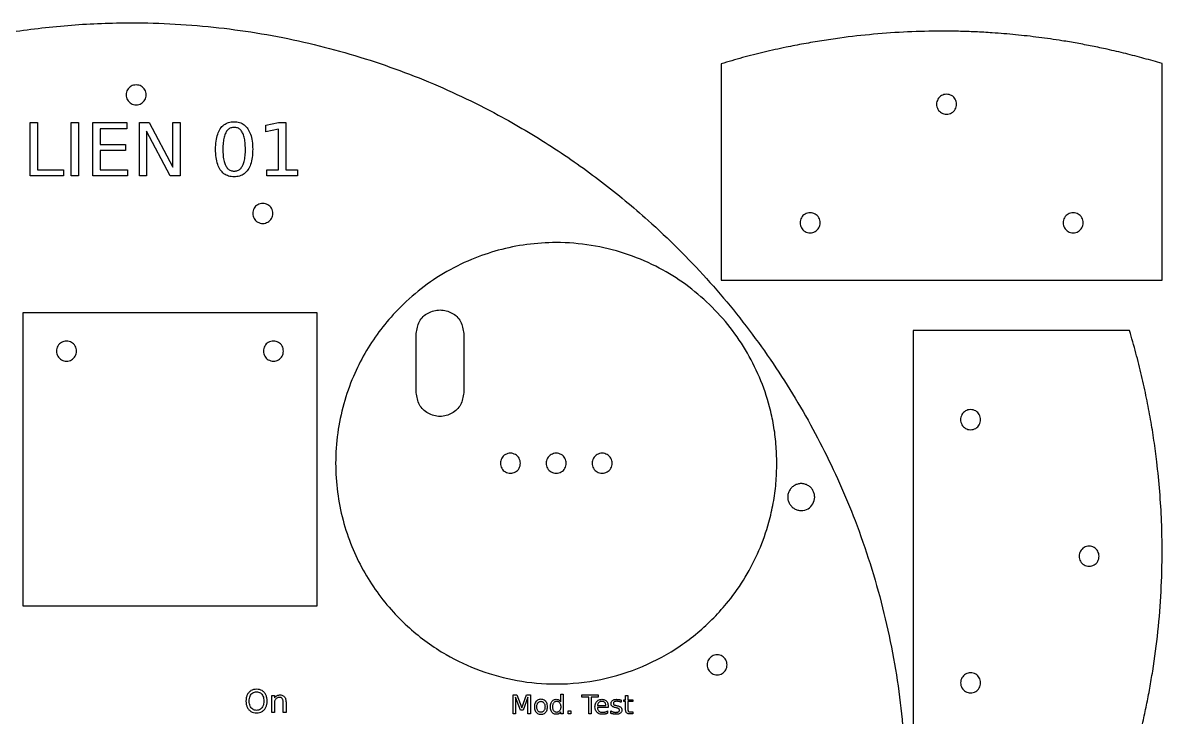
# Model space of a CAD drawing. Extents: x 0 to 245, y 0 to 210.
# Drawn here: x 90.3 to 244.5, y 115.9 to 209.9 of the extents above; entities that cross this region are included whole.
import ezdxf

# ---------------------------------------------------------------- set-up
doc = ezdxf.new("R2010")
doc.units = 0
doc.layers.add('Capa_1', color=7, linetype='CONTINUOUS')

msp = doc.modelspace()

# ---------------------------------------------------------------- linework, layer by layer
at = {"layer": 'Capa_1', "color": 7}
for p, q in [((184.820963, 204.313135), (184.820963, 189.708699)), ((244.539075, 191.599955), (244.539075, 204.340708)), ((105.647532, 201.469884), (105.647532, 201.469884)), ((215.351976, 200.201264), (215.351976, 200.201264)), ((244.539075, 175.017706), (244.539075, 191.599955)), ((184.820963, 189.708699), (184.820963, 175.017706)), ((122.782451, 185.429019), (122.782451, 185.429019)), ((196.873141, 184.15826), (196.873141, 184.15826)), ((232.486897, 184.160397), (232.486897, 184.160397)), ((184.820963, 175.017706), (244.539075, 175.017706)), ((146.77872, 171.025046), (146.77872, 171.025046)), ((210.821227, 168.211008), (210.821227, 108.492896)), ((227.679517, 168.211008), (210.821227, 168.211008)), ((240.116656, 168.211008), (227.679517, 168.211008)), ((143.571648, 159.800298), (143.571648, 167.817974)), ((149.985791, 167.817974), (149.985791, 159.800298)), ((97.58306, 165.440608), (97.58306, 165.440608)), ((125.583057, 165.440608), (125.583057, 165.440608)), ((219.961781, 156.158831), (219.961781, 156.158831)), ((157.661838, 150.257408), (157.661838, 150.257408)), ((163.870727, 150.257408), (163.870727, 150.257408)), ((170.079616, 150.257408), (170.079616, 150.257408)), ((197.495005, 145.68203), (197.495005, 145.68203)), ((236.004785, 137.679995), (236.004785, 137.679995)), ((185.65067, 122.986687), (185.65067, 122.986687)), ((219.963917, 120.545074), (219.963917, 120.545074))]:
    msp.add_line(p, q, dxfattribs=at)
at = {"layer": 'Capa_1', "color": 5}
for p, q in [((91.291667, 196.350645), (92.274815, 196.350645)), ((91.291667, 189.157263), (91.291667, 196.350645)), ((91.291667, 196.350645), (91.291667, 196.350645)), ((92.274815, 196.350645), (92.274815, 189.976335)), ((96.840127, 196.350645), (97.823276, 196.350645)), ((96.840127, 189.157263), (96.840127, 196.350645)), ((96.840127, 196.350645), (96.840127, 196.350645)), ((97.823276, 196.350645), (97.823276, 189.157263)), ((99.779837, 196.350645), (104.374353, 196.350645)), ((99.779837, 189.157263), (99.779837, 196.350645)), ((99.779837, 196.350645), (99.779837, 196.350645)), ((104.374353, 196.350645), (104.374353, 195.531573)), ((106.087562, 196.350645), (107.411404, 196.350645)), ((106.087562, 189.157263), (106.087562, 196.350645)), ((106.087562, 196.350645), (106.087562, 196.350645)), ((107.411404, 196.350645), (110.633405, 190.332872)), ((110.633405, 190.332872), (110.633405, 196.350645)), ((110.633405, 196.350645), (111.587352, 196.350645)), ((111.587352, 196.350645), (111.587352, 189.157263)), ((118.907426, 196.480733), (118.907426, 196.480733)), ((123.180715, 196.003745), (124.918259, 196.350645)), ((123.180715, 195.117219), (123.180715, 196.003745)), ((124.918259, 196.350645), (125.901408, 196.350645)), ((125.901408, 196.350645), (125.901408, 189.976335)), ((104.374353, 195.531573), (100.762986, 195.531573)), ((100.762986, 195.531573), (100.762986, 193.401985)), ((110.263508, 189.157263), (107.041509, 195.175036)), ((107.041509, 195.175036), (107.041509, 189.157263)), ((118.907426, 195.709842), (118.907426, 195.709842)), ((124.927992, 195.46412), (123.180715, 195.117219)), ((124.927992, 189.976335), (124.927992, 195.46412)), ((100.762986, 193.401985), (104.223473, 193.401985)), ((104.223473, 193.401985), (104.223473, 192.582913)), ((104.223473, 192.582913), (100.762986, 192.582913)), ((100.762986, 192.582913), (100.762986, 189.976335)), ((92.274815, 189.976335), (95.813175, 189.976335)), ((95.813175, 189.976335), (95.813175, 189.157263)), ((100.762986, 189.976335), (104.46196, 189.976335)), ((104.46196, 189.976335), (104.46196, 189.157263)), ((123.321859, 189.976335), (124.927992, 189.976335)), ((123.321859, 189.157263), (123.321859, 189.976335)), ((123.321859, 189.976335), (123.321859, 189.976335)), ((125.901408, 189.976335), (127.507541, 189.976335)), ((127.507541, 189.976335), (127.507541, 189.157263)), ((95.813175, 189.157263), (91.291667, 189.157263)), ((97.823276, 189.157263), (96.840127, 189.157263)), ((104.46196, 189.157263), (99.779837, 189.157263)), ((107.041509, 189.157263), (106.087562, 189.157263)), ((111.587352, 189.157263), (110.263508, 189.157263)), ((127.507541, 189.157263), (123.321859, 189.157263)), ((121.943867, 119.684754), (121.943867, 119.684754)), ((121.943867, 119.345757), (121.943867, 119.345757)), ((123.99232, 116.542828), (123.99232, 118.857934)), ((123.99232, 118.857934), (124.374726, 118.857934)), ((124.374726, 118.857934), (124.374726, 118.498264)), ((156.661764, 118.913173), (157.180251, 118.913173)), ((156.661764, 116.341412), (156.661764, 118.913173)), ((156.661764, 118.913173), (156.661764, 118.913173)), ((157.180251, 118.913173), (157.836542, 117.163065)), ((157.836542, 117.163065), (158.496279, 118.913173)), ((158.496279, 118.913173), (159.014763, 118.913173)), ((159.014763, 118.913173), (159.014763, 116.341412)), ((163.119595, 117.977832), (163.119595, 119.021696)), ((163.119595, 119.021696), (163.436545, 119.021696)), ((163.436545, 119.021696), (163.436545, 116.341412)), ((165.992806, 118.913173), (168.168384, 118.913173)), ((165.992806, 118.620342), (165.992806, 118.913173)), ((165.992806, 118.913173), (165.992806, 118.913173)), ((168.168384, 118.913173), (168.168384, 118.620342)), ((171.8977, 118.270663), (171.8977, 118.818434)), ((171.8977, 118.818434), (172.216371, 118.818434)), ((172.216371, 118.818434), (172.216371, 118.270663)), ((172.216371, 118.818434), (172.216371, 118.818434)), ((124.374726, 117.851275), (124.374726, 116.542828)), ((125.550881, 116.542828), (125.550881, 117.927757)), ((125.931218, 117.940158), (125.931218, 116.542828)), ((125.931218, 117.940158), (125.931218, 117.940158)), ((157.662563, 116.83578), (156.999383, 118.599669)), ((156.999383, 118.599669), (156.999383, 116.341412)), ((158.675422, 118.599669), (158.012242, 116.83578)), ((158.675422, 116.341412), (158.675422, 118.599669)), ((160.441032, 118.317173), (160.441032, 118.317173)), ((160.441032, 118.048455), (160.441032, 118.048455)), ((162.039559, 117.304314), (162.039559, 117.304314)), ((163.119595, 117.977832), (163.119595, 117.977832)), ((166.905756, 118.620342), (165.992806, 118.620342)), ((166.905756, 116.341412), (166.905756, 118.620342)), ((168.168384, 118.620342), (167.255432, 118.620342)), ((167.255432, 118.620342), (167.255432, 116.341412)), ((169.542976, 117.230245), (168.085701, 117.230245)), ((168.096036, 117.476569), (169.226026, 117.478262)), ((169.226026, 117.478262), (169.226026, 117.478293)), ((169.542976, 117.385275), (169.542976, 117.230245)), ((169.542976, 117.385275), (169.542976, 117.385275)), ((170.666076, 117.46968), (170.774596, 117.445578)), ((171.293084, 118.213821), (171.293084, 117.914098)), ((171.293084, 118.213806), (171.293084, 118.213821)), ((171.665154, 118.024339), (171.665154, 118.270663)), ((171.665154, 118.270663), (171.8977, 118.270663)), ((171.8977, 118.024339), (171.665154, 118.024339)), ((171.8977, 116.97703), (171.8977, 118.024339)), ((172.216371, 118.270663), (172.869216, 118.270663)), ((172.869216, 118.024339), (172.216371, 118.024339)), ((172.216371, 118.024339), (172.216371, 116.97703)), ((172.869216, 118.270663), (172.869216, 118.024339)), ((124.374726, 116.542828), (123.99232, 116.542828)), ((125.931218, 116.542828), (125.550881, 116.542828)), ((156.999383, 116.341412), (156.661764, 116.341412)), ((158.012242, 116.83578), (157.662563, 116.83578)), ((159.014763, 116.341412), (158.675422, 116.341412)), ((163.119595, 116.341412), (163.119595, 116.630799)), ((163.436545, 116.341412), (163.119595, 116.341412)), ((164.134175, 116.778938), (164.497633, 116.778938)), ((164.134175, 116.341412), (164.134175, 116.778938)), ((164.134175, 116.778938), (164.134175, 116.778938)), ((164.497633, 116.341412), (164.134175, 116.341412)), ((164.497633, 116.778938), (164.497633, 116.341412)), ((167.255432, 116.341412), (166.905756, 116.341412)), ((169.468906, 116.73932), (169.468906, 116.439597)), ((169.921935, 116.412049), (169.921935, 116.739334)), ((170.602342, 117.180306), (170.4921, 117.206129)), ((172.543655, 116.606684), (172.869216, 116.606684)), ((172.869216, 116.341412), (172.543655, 116.341412)), ((172.869216, 116.606684), (172.869216, 116.341412))]:
    msp.add_line(p, q, dxfattribs=at)
at = {"layer": 'Capa_1', "color": 1}
for p, q in [((90.365286, 170.651505), (130.083062, 170.651505)), ((90.365286, 130.933729), (90.365286, 170.651505)), ((130.083062, 170.651505), (130.083062, 130.933729)), ((192.370726, 150.257408), (192.370726, 150.257408)), ((130.083062, 130.933729), (90.365286, 130.933729))]:
    msp.add_line(p, q, dxfattribs=at)
at = {"layer": 'Capa_1', "color": 7}
for points, knots in [([(209.858889, 105.000001), (209.857056, 104.523877), (209.853396, 103.573072), (209.823835, 102.149227), (209.70861, 98.67894), (209.292678, 93.200525), (208.194224, 85.796475), (206.809974, 79.563519), (205.371168, 74.45587), (204.050965, 70.411872), (202.711979, 66.814652), (201.405489, 63.647062), (200.173956, 60.890722), (198.901469, 58.250326), (197.596463, 55.723458), (196.26675, 53.307324), (194.118308, 49.635647), (190.980446, 44.816215), (186.621003, 39.034183), (182.599843, 34.399575), (179.105828, 30.778429), (176.269183, 28.04987), (173.010471, 25.141351), (169.291488, 22.101781), (165.074672, 18.991518), (161.21396, 16.430804), (157.771507, 14.34665), (154.792973, 12.673425), (151.565854, 10.99685), (148.079322, 9.341462), (144.323799, 7.735076), (140.439653, 6.25122), (136.426892, 4.90085), (132.28613, 3.695494), (127.011142, 2.394897), (120.538985, 1.189017), (112.826038, 0.332264), (105.819872, 0.074978), (99.615911, 0.231491), (94.281417, 0.63714), (89.012833, 1.306993), (83.817155, 2.236468), (78.701773, 3.420901), (73.898962, 4.790486), (69.402776, 6.303281), (65.203966, 7.92161), (61.145821, 9.690125), (57.229091, 11.596879), (53.453786, 13.630627), (49.091451, 16.216076), (44.216128, 19.45984), (38.932255, 23.478564), (33.782707, 27.932864), (28.809249, 32.837717), (24.059792, 38.203957), (20.331976, 43.041812), (17.468036, 47.196522), (15.330589, 50.5638), (13.291341, 54.064015), (11.359869, 57.697941), (9.546387, 61.465749), (7.773025, 65.563242), (6.079723, 70.004734), (4.512006, 74.801564), (3.234225, 79.468364), (2.215565, 83.985904), (1.425552, 88.339553), (0.83612, 92.612757), (0.430943, 96.796598), (0.193904, 100.884418), (0.062251, 107.712129), (0.605651, 117.186867), (2.68117, 129.062894), (5.710563, 139.306375), (9.214048, 147.988501), (12.823969, 155.248994), (16.36696, 161.177809), (19.587374, 165.898596), (22.304643, 169.534267), (25.983845, 174.038872), (30.804656, 179.254345), (36.967869, 184.942265), (42.779532, 189.507136), (48.053309, 193.117891), (52.659958, 195.935961), (58.281973, 198.988429), (65.018402, 202.089573), (72.954093, 204.992707), (80.947798, 207.198264), (88.947216, 208.739877), (96.913165, 209.654721), (106.250246, 210.009352), (116.80379, 209.423144), (128.319539, 207.475831), (137.536595, 204.84061), (144.600625, 202.177558), (149.711808, 199.930628), (154.277727, 197.625352), (158.327686, 195.337616), (161.894017, 193.130203), (165.340033, 190.802133), (168.664298, 188.360366), (171.865671, 185.811544), (175.34156, 182.81669), (179.039059, 179.323181), (182.890873, 175.277423), (186.517568, 171.04011), (189.91174, 166.621644), (193.066234, 162.032162), (195.951114, 157.317277), (198.565956, 152.491217), (200.911084, 147.567013), (203.088278, 142.301597), (205.051117, 136.684732), (206.747816, 130.710878), (208.076784, 124.679671), (209.043494, 118.607742), (209.654085, 112.509553), (209.830914, 108.256101), (209.855449, 105.893744), (209.858346, 105.447019), (209.858704, 105.149055), (209.858883, 105.000001)], [0, 0, 0, 0, 1.428363, 2.852398, 4.272236, 11.844968, 19.318517, 26.70964, 30.981931, 35.233948, 39.468122, 42.493655, 45.511941, 48.523703, 51.285496, 54.04286, 56.796273, 64.046647, 71.280259, 78.504033, 82.438642, 86.373272, 90.308943, 95.53957, 100.776366, 106.021984, 109.431642, 112.847053, 116.269108, 120.339713, 124.422717, 128.519967, 132.810305, 137.120771, 141.454029, 149.105129, 156.852248, 164.714824, 170.117462, 175.462814, 180.757485, 186.04374, 191.290509, 196.503015, 201.020141, 205.517745, 209.998458, 214.2963, 218.582707, 222.859496, 229.505346, 236.137728, 242.761951, 249.918225, 257.07694, 264.244353, 268.225383, 272.212341, 276.206523, 280.375279, 284.555062, 288.747701, 293.766136, 298.809352, 303.881401, 308.275935, 312.698245, 317.151664, 321.21295, 325.305504, 329.432338, 341.696773, 353.704902, 365.524215, 373.669653, 381.765589, 389.825045, 394.368089, 398.904907, 403.437213, 411.812157, 420.18715, 428.572131, 433.957314, 439.353954, 444.765353, 453.141379, 461.576401, 470.08833, 477.99022, 485.99342, 494.119275, 505.997016, 517.632377, 529.087166, 534.692521, 540.271476, 545.828658, 550.029689, 554.222255, 558.407888, 562.50254, 566.593189, 570.681048, 576.263719, 581.846286, 587.431667, 592.988154, 598.55348, 604.130981, 609.562636, 615.012895, 620.485848, 626.648312, 632.852106, 639.105262, 645.164798, 651.286944, 657.481395, 657.927698, 658.374428, 658.82159, 658.82159, 658.82159, 658.82159]), ([(214.679744, 208.735557), (213.143131, 208.712022), (210.0716, 208.664979), (205.475704, 208.337996), (201.608337, 207.904125), (198.464339, 207.441015), (196.033754, 207.024681), (193.431196, 206.5159), (190.661233, 205.897095), (187.727107, 205.158702), (185.789948, 204.595069), (184.820963, 204.313135)], [0, 0, 0, 0, 4.609631, 9.214177, 13.815877, 16.281375, 18.74703, 21.213177, 24.236053, 27.260813, 30.288104, 30.288104, 30.288104, 30.288104]), ([(244.539075, 204.340708), (243.718327, 204.579821), (242.077435, 205.057872), (239.595587, 205.698171), (237.256883, 206.245318), (235.06362, 206.706418), (233.019119, 207.094284), (230.612135, 207.501525), (227.83855, 207.899841), (224.695449, 208.254725), (221.833534, 208.491063), (219.257429, 208.635448), (216.96965, 208.717172), (215.443216, 208.729427), (214.679744, 208.735557)], [0, 0, 0, 0, 2.56448, 5.127077, 7.688183, 9.769471, 11.850234, 13.930673, 17.092612, 20.254989, 23.418522, 25.706132, 27.994997, 30.285399, 30.285399, 30.285399, 30.285399]), ([(105.647532, 201.469884), (105.887081, 201.432535), (106.359076, 201.358945), (106.878703, 200.817949), (107.07124, 200.112243), (106.878703, 199.399127), (106.359076, 198.879919), (105.647532, 198.687239), (104.935988, 198.879919), (104.41636, 199.399127), (104.223823, 200.112243), (104.41636, 200.817949), (104.935988, 201.358945), (105.407982, 201.432535), (105.647532, 201.469884)], [0, 0, 0, 0, 0.710507, 1.399941, 2.110449, 2.820956, 3.51039, 4.220897, 4.931405, 5.620839, 6.331346, 7.041853, 7.731287, 8.441795, 8.441795, 8.441795, 8.441795]), ([(215.351976, 200.201264), (215.591526, 200.163915), (216.06352, 200.090326), (216.583147, 199.549329), (216.775685, 198.843623), (216.583147, 198.130507), (216.06352, 197.611299), (215.351976, 197.418619), (214.640432, 197.611299), (214.120805, 198.130507), (213.928267, 198.843623), (214.120805, 199.549329), (214.640432, 200.090325), (215.112426, 200.163915), (215.351976, 200.201264)], [0, 0, 0, 0, 0.710507, 1.399941, 2.110449, 2.820956, 3.51039, 4.220898, 4.931405, 5.620839, 6.331346, 7.041854, 7.731288, 8.441795, 8.441795, 8.441795, 8.441795]), ([(122.782451, 185.429019), (123.022, 185.39167), (123.493995, 185.318081), (124.013622, 184.777084), (124.206159, 184.071378), (124.013622, 183.358262), (123.493995, 182.839054), (122.782451, 182.646374), (122.070907, 182.839054), (121.551279, 183.358262), (121.358742, 184.071378), (121.551279, 184.777084), (122.070907, 185.318081), (122.542901, 185.39167), (122.782451, 185.429019)], [0, 0, 0, 0, 0.710507, 1.399941, 2.110449, 2.820956, 3.51039, 4.220897, 4.931405, 5.620839, 6.331346, 7.041853, 7.731287, 8.441795, 8.441795, 8.441795, 8.441795]), ([(196.873141, 184.15826), (197.11269, 184.120911), (197.584685, 184.047321), (198.104312, 183.506325), (198.29685, 182.800619), (198.104312, 182.087503), (197.584685, 181.568295), (196.873141, 181.375615), (196.161597, 181.568295), (195.641969, 182.087503), (195.449432, 182.800619), (195.641969, 183.506325), (196.161597, 184.047321), (196.633591, 184.120911), (196.873141, 184.15826)], [0, 0, 0, 0, 0.710507, 1.399941, 2.110449, 2.820956, 3.51039, 4.220898, 4.931405, 5.620839, 6.331346, 7.041854, 7.731287, 8.441795, 8.441795, 8.441795, 8.441795]), ([(232.486897, 184.160397), (232.726447, 184.123048), (233.198441, 184.049458), (233.718068, 183.508461), (233.910606, 182.802755), (233.718068, 182.089639), (233.198441, 181.570431), (232.486897, 181.377751), (231.775353, 181.570431), (231.255726, 182.089639), (231.063188, 182.802755), (231.255726, 183.508461), (231.775353, 184.049458), (232.247347, 184.123048), (232.486897, 184.160397)], [0, 0, 0, 0, 0.710507, 1.399941, 2.110449, 2.820956, 3.51039, 4.220897, 4.931405, 5.620839, 6.331346, 7.041853, 7.731287, 8.441795, 8.441795, 8.441795, 8.441795]), ([(143.571648, 167.817974), (143.659166, 168.380824), (143.831413, 169.488584), (145.108111, 170.765281), (146.215871, 170.937528), (146.77872, 171.025046)], [0, 0, 0, 0, 1.678889, 3.304272, 4.98316, 4.98316, 4.98316, 4.98316]), ([(146.77872, 171.025046), (147.341569, 170.937528), (148.449329, 170.765281), (149.726027, 169.488584), (149.898273, 168.380824), (149.985791, 167.817974)], [0, 0, 0, 0, 1.678889, 3.304272, 4.983161, 4.983161, 4.983161, 4.983161]), ([(244.539078, 138.352228), (244.52058, 139.700058), (244.483604, 142.394346), (244.230655, 146.427682), (243.871106, 150.071656), (243.438307, 153.326946), (242.975735, 156.197347), (242.419137, 159.13258), (241.759072, 162.128936), (240.995938, 165.185092), (240.409834, 167.20208), (240.116656, 168.211008)], [0, 0, 0, 0, 4.043368, 8.082615, 12.119255, 15.026174, 17.93307, 20.840499, 23.987545, 27.13658, 30.288327, 30.288327, 30.288327, 30.288327]), ([(97.58306, 165.440608), (97.574001, 165.321694), (97.555959, 165.08485), (97.413377, 164.753397), (97.196453, 164.468628), (96.911302, 164.250279), (96.579951, 164.112987), (96.224165, 164.06602), (95.868415, 164.112987), (95.53696, 164.250279), (95.252191, 164.468628), (95.033842, 164.753397), (94.89655, 165.08485), (94.849584, 165.440608), (94.89655, 165.796366), (95.033842, 166.127819), (95.252191, 166.412588), (95.53696, 166.630937), (95.868415, 166.768229), (96.224165, 166.815195), (96.579951, 166.768229), (96.911302, 166.630937), (97.196453, 166.412588), (97.413377, 166.127819), (97.555959, 165.796366), (97.574001, 165.559522), (97.58306, 165.440608)], [0, 0, 0, 0, 0.355723, 0.708502, 1.064225, 1.419948, 1.772727, 2.12845, 2.484173, 2.836952, 3.192675, 3.548398, 3.901177, 4.2569, 4.612623, 4.965402, 5.321125, 5.676848, 6.029627, 6.38535, 6.741073, 7.093852, 7.449575, 7.805298, 8.158078, 8.5138, 8.5138, 8.5138, 8.5138]), ([(125.583057, 165.440608), (125.573998, 165.321694), (125.555956, 165.08485), (125.413378, 164.753395), (125.196439, 164.468635), (124.911342, 164.250253), (124.579791, 164.113084), (124.106395, 164.049843), (123.512018, 164.20925), (122.993177, 164.729113), (122.800373, 165.440608), (122.993177, 166.152103), (123.512018, 166.671966), (124.106395, 166.831373), (124.579791, 166.768132), (124.911342, 166.630963), (125.196439, 166.412581), (125.413378, 166.127821), (125.555956, 165.796365), (125.573998, 165.559522), (125.583057, 165.440608)], [0, 0, 0, 0, 0.355723, 0.708502, 1.064225, 1.419948, 1.772727, 2.12845, 2.838957, 3.52839, 4.238896, 4.949403, 5.638836, 6.349342, 6.705065, 7.057844, 7.413567, 7.76929, 8.122069, 8.477792, 8.477792, 8.477792, 8.477792]), ([(149.985791, 159.800298), (149.898273, 159.234084), (149.726026, 158.119701), (148.449329, 156.891991), (146.77872, 156.441425), (145.108111, 156.891991), (143.831414, 158.119701), (143.659166, 159.234084), (143.571648, 159.800298)], [0, 0, 0, 0, 1.678888, 3.304271, 4.98316, 6.662048, 8.287432, 9.96632, 9.96632, 9.96632, 9.96632]), ([(219.961781, 156.158831), (219.924432, 155.919281), (219.850842, 155.447287), (219.309846, 154.927659), (218.604139, 154.735122), (217.891024, 154.927659), (217.371815, 155.447287), (217.179136, 156.158831), (217.371816, 156.870375), (217.891024, 157.390002), (218.604139, 157.582539), (219.309846, 157.390002), (219.850842, 156.870375), (219.924432, 156.39838), (219.961781, 156.158831)], [0, 0, 0, 0, 0.710507, 1.399941, 2.110449, 2.820956, 3.51039, 4.220898, 4.931405, 5.620839, 6.331346, 7.041854, 7.731287, 8.441795, 8.441795, 8.441795, 8.441795]), ([(157.661838, 150.257408), (157.652779, 150.138494), (157.634737, 149.90165), (157.492155, 149.570197), (157.275231, 149.285428), (156.99008, 149.067079), (156.658729, 148.929787), (156.302943, 148.88282), (155.947193, 148.929787), (155.615738, 149.067079), (155.330969, 149.285428), (155.11262, 149.570197), (154.975328, 149.90165), (154.928362, 150.257408), (154.975328, 150.613166), (155.11262, 150.944619), (155.330969, 151.229388), (155.615738, 151.447737), (155.947193, 151.585029), (156.302943, 151.631995), (156.658729, 151.585029), (156.99008, 151.447737), (157.275231, 151.229388), (157.492155, 150.944619), (157.634737, 150.613166), (157.652779, 150.376322), (157.661838, 150.257408)], [0, 0, 0, 0, 0.355723, 0.708502, 1.064225, 1.419948, 1.772727, 2.12845, 2.484173, 2.836952, 3.192675, 3.548398, 3.901177, 4.2569, 4.612623, 4.965402, 5.321125, 5.676848, 6.029627, 6.38535, 6.741073, 7.093852, 7.449575, 7.805298, 8.158078, 8.5138, 8.5138, 8.5138, 8.5138]), ([(163.870727, 150.257408), (163.861668, 150.138494), (163.843626, 149.90165), (163.701044, 149.570197), (163.48412, 149.285428), (163.198969, 149.067079), (162.867618, 148.929787), (162.511832, 148.88282), (162.156081, 148.929787), (161.824627, 149.067079), (161.539858, 149.285428), (161.321509, 149.570197), (161.184217, 149.90165), (161.13725, 150.257408), (161.184217, 150.613166), (161.321509, 150.944619), (161.539858, 151.229388), (161.824627, 151.447737), (162.156081, 151.585029), (162.511832, 151.631995), (162.867618, 151.585029), (163.198969, 151.447737), (163.48412, 151.229388), (163.701044, 150.944619), (163.843626, 150.613166), (163.861668, 150.376322), (163.870727, 150.257408)], [0, 0, 0, 0, 0.355723, 0.708502, 1.064225, 1.419948, 1.772727, 2.12845, 2.484173, 2.836952, 3.192675, 3.548398, 3.901177, 4.2569, 4.612623, 4.965402, 5.321125, 5.676848, 6.029627, 6.38535, 6.741073, 7.093852, 7.449575, 7.805298, 8.158078, 8.5138, 8.5138, 8.5138, 8.5138]), ([(170.079616, 150.257408), (170.070557, 150.138494), (170.052515, 149.90165), (169.909933, 149.570197), (169.693009, 149.285428), (169.407858, 149.067079), (169.076507, 148.929787), (168.720721, 148.88282), (168.36497, 148.929787), (168.033516, 149.067079), (167.748747, 149.285428), (167.530398, 149.570197), (167.393106, 149.90165), (167.346139, 150.257408), (167.393106, 150.613166), (167.530398, 150.944619), (167.748747, 151.229388), (168.033516, 151.447737), (168.36497, 151.585029), (168.720721, 151.631995), (169.076507, 151.585029), (169.407858, 151.447737), (169.693009, 151.229388), (169.909933, 150.944619), (170.052515, 150.613166), (170.070557, 150.376322), (170.079616, 150.257408)], [0, 0, 0, 0, 0.355723, 0.708502, 1.064225, 1.419948, 1.772727, 2.12845, 2.484173, 2.836952, 3.192675, 3.548398, 3.901177, 4.2569, 4.612623, 4.965402, 5.321125, 5.676848, 6.029627, 6.38535, 6.741073, 7.093852, 7.449575, 7.805298, 8.158078, 8.5138, 8.5138, 8.5138, 8.5138]), ([(197.495005, 145.68203), (197.444826, 145.360579), (197.345955, 144.727212), (196.620787, 144.029562), (195.830225, 143.815642), (195.194034, 143.90051), (194.74915, 144.084589), (194.367014, 144.377654), (194.073987, 144.759799), (193.889744, 145.204607), (193.826715, 145.68203), (193.889743, 146.159453), (194.073987, 146.604259), (194.367009, 146.986416), (194.749165, 147.279437), (195.193974, 147.463682), (195.671387, 147.52671), (196.148847, 147.463681), (196.593516, 147.279436), (196.976185, 146.986415), (197.267294, 146.604258), (197.458636, 146.159452), (197.482849, 145.841611), (197.495005, 145.68203)], [0, 0, 0, 0, 0.953491, 1.878702, 2.832193, 3.309568, 3.782993, 4.260369, 4.737745, 5.21117, 5.688546, 6.165922, 6.639347, 7.116724, 7.5941, 8.067525, 8.544902, 9.022277, 9.495702, 9.973078, 10.450454, 10.923879, 11.401255, 11.401255, 11.401255, 11.401255]), ([(236.004785, 137.679995), (235.967436, 137.440446), (235.893846, 136.968451), (235.35285, 136.448824), (234.647143, 136.256286), (233.934028, 136.448824), (233.41482, 136.968451), (233.22214, 137.679995), (233.41482, 138.391539), (233.934028, 138.911166), (234.647143, 139.103704), (235.35285, 138.911166), (235.893846, 138.391539), (235.967436, 137.919545), (236.004785, 137.679995)], [0, 0, 0, 0, 0.710507, 1.399941, 2.110449, 2.820956, 3.51039, 4.220898, 4.931405, 5.620839, 6.331346, 7.041854, 7.731288, 8.441795, 8.441795, 8.441795, 8.441795]), ([(240.144229, 108.492896), (240.361688, 109.237496), (240.796458, 110.726188), (241.385415, 112.976205), (241.929082, 115.24267), (242.422412, 117.526179), (242.865835, 119.825631), (243.430161, 123.147016), (244.001694, 127.508357), (244.44849, 132.921106), (244.50887, 136.541131), (244.539078, 138.352228)], [0, 0, 0, 0, 2.327017, 4.65245, 6.976596, 9.318852, 11.660385, 14.001487, 19.42495, 24.851263, 30.28408, 30.28408, 30.28408, 30.28408]), ([(185.65067, 122.986687), (185.613322, 122.747138), (185.539732, 122.275143), (184.998735, 121.755516), (184.293029, 121.562979), (183.579913, 121.755516), (183.060705, 122.275143), (182.868025, 122.986687), (183.060705, 123.698231), (183.579913, 124.217859), (184.293029, 124.410396), (184.998735, 124.217859), (185.539732, 123.698231), (185.613322, 123.226237), (185.65067, 122.986687)], [0, 0, 0, 0, 0.710507, 1.399941, 2.110449, 2.820956, 3.51039, 4.220898, 4.931405, 5.620839, 6.331346, 7.041854, 7.731287, 8.441795, 8.441795, 8.441795, 8.441795]), ([(219.963917, 120.545074), (219.926569, 120.305524), (219.852979, 119.83353), (219.311982, 119.313903), (218.606276, 119.121365), (217.89316, 119.313903), (217.373952, 119.83353), (217.181272, 120.545074), (217.373952, 121.256618), (217.89316, 121.776245), (218.606276, 121.968783), (219.311982, 121.776245), (219.852979, 121.256618), (219.926569, 120.784624), (219.963917, 120.545074)], [0, 0, 0, 0, 0.710507, 1.399941, 2.110449, 2.820956, 3.51039, 4.220897, 4.931405, 5.620839, 6.331346, 7.041853, 7.731287, 8.441795, 8.441795, 8.441795, 8.441795])]:
    msp.add_open_spline(points, degree=3, knots=knots, dxfattribs=at)
at = {"layer": 'Capa_1', "color": 5}
for points, knots in [([(117.038471, 189.971518), (116.907514, 190.211685), (116.624285, 190.731111), (116.436393, 191.68615), (116.375189, 192.746717), (116.432638, 193.8114), (116.635404, 194.756518), (116.989343, 195.518785), (117.499205, 196.082061), (118.1639, 196.428872), (118.653104, 196.462994), (118.907426, 196.480733)], [0, 0, 0, 0, 0.816618, 1.766152, 2.884084, 4.004154, 4.953688, 5.76838, 6.495782, 7.195963, 7.954096, 7.954096, 7.954096, 7.954096]), ([(118.907426, 196.480733), (119.160885, 196.462593), (119.648111, 196.427721), (120.32102, 196.086972), (120.619477, 195.712632), (120.771515, 195.521937)], [0, 0, 0, 0, 0.757598, 1.456336, 2.181899, 2.181899, 2.181899, 2.181899]), ([(120.771515, 195.521937), (120.903479, 195.282566), (121.189084, 194.764505), (121.378205, 193.808837), (121.439826, 192.748155), (121.381844, 191.683397), (121.177175, 190.737804), (120.821514, 189.977514), (120.313171, 189.411528), (119.649883, 189.076555), (118.906653, 188.986471), (118.16641, 189.077951), (117.49221, 189.407097), (117.191546, 189.781103), (117.038471, 189.971518)], [0, 0, 0, 0, 0.815881, 1.765782, 2.885886, 4.003853, 4.953754, 5.771557, 6.495158, 7.193163, 7.950685, 8.708743, 9.408193, 10.133637, 10.133637, 10.133637, 10.133637]), ([(118.907426, 195.709842), (118.748551, 195.695578), (118.436639, 195.667576), (118.025649, 195.387439), (117.724863, 194.94814), (117.522069, 194.35241), (117.405061, 193.602693), (117.371684, 192.74699), (117.408168, 191.893833), (117.513236, 191.138194), (117.685975, 190.71564), (117.763664, 190.525597)], [0, 0, 0, 0, 0.471794, 0.926245, 1.434879, 2.046794, 2.797907, 3.705221, 4.610396, 5.361509, 5.975435, 5.975435, 5.975435, 5.975435]), ([(117.763664, 190.525597), (117.852731, 190.380132), (118.021564, 190.104394), (118.438252, 189.837089), (118.907822, 189.763802), (119.379293, 189.836281), (119.79108, 190.105821), (120.09039, 190.548205), (120.295681, 191.141828), (120.41428, 191.89219), (120.448215, 192.74787), (120.411261, 193.601118), (120.305072, 194.357274), (120.129885, 194.778591), (120.051187, 194.967858)], [0, 0, 0, 0, 0.506467, 0.960046, 1.431747, 1.905578, 2.359157, 2.864353, 3.479214, 4.230602, 5.135803, 6.043142, 6.79453, 7.407384, 7.407384, 7.407384, 7.407384]), ([(120.051187, 194.967858), (119.96301, 195.11367), (119.795853, 195.390087), (119.378542, 195.667393), (119.066646, 195.695496), (118.907426, 195.709842)], [0, 0, 0, 0, 0.507368, 0.961819, 1.435743, 1.435743, 1.435743, 1.435743]), ([(121.943867, 119.684754), (122.079973, 119.676551), (122.341654, 119.660778), (122.70437, 119.506811), (122.99748, 119.257617), (123.217411, 118.927617), (123.346419, 118.524947), (123.38264, 118.083096), (123.346398, 117.641212), (123.217089, 117.238738), (122.998151, 116.908276), (122.704073, 116.659016), (122.341553, 116.51018), (121.943407, 116.468676), (121.544843, 116.510203), (121.181035, 116.658986), (120.885795, 116.907703), (120.666298, 117.238), (120.537138, 117.640609), (120.500977, 118.082784), (120.537155, 118.524964), (120.66624, 118.927561), (120.886137, 119.258109), (121.180772, 119.506814), (121.544733, 119.660784), (121.807301, 119.676553), (121.943867, 119.684754)], [0, 0, 0, 0, 0.406662, 0.781861, 1.15824, 1.5463, 1.955928, 2.412726, 2.86861, 3.278238, 3.667062, 4.042702, 4.417634, 4.824269, 5.232273, 5.608478, 5.985176, 6.373237, 6.782864, 7.239661, 7.69646, 8.106088, 8.494147, 8.871582, 9.248053, 9.656084, 9.656084, 9.656084, 9.656084]), ([(121.943867, 119.345757), (121.848368, 119.339332), (121.663631, 119.326902), (121.409291, 119.205191), (121.205639, 119.010223), (121.056689, 118.749861), (120.969648, 118.432877), (120.945292, 118.083163), (120.969658, 117.733696), (121.056782, 117.417338), (121.205705, 117.1576), (121.409287, 116.961698), (121.663631, 116.843512), (121.94372, 116.810716), (122.223358, 116.843412), (122.476744, 116.961466), (122.677805, 117.158457), (122.826929, 117.417226), (122.913903, 117.733729), (122.938327, 118.083163), (122.913913, 118.432844), (122.827022, 118.749973), (122.677872, 119.009364), (122.476739, 119.20543), (122.223361, 119.326984), (122.039206, 119.339353), (121.943867, 119.345757)], [0, 0, 0, 0, 0.284998, 0.551317, 0.825898, 1.119362, 1.439922, 1.803785, 2.166503, 2.486401, 2.779666, 3.054248, 3.320566, 3.605564, 3.890107, 4.155178, 4.428093, 4.721358, 5.041256, 5.403974, 5.767836, 6.088397, 6.381861, 6.654775, 6.919846, 7.204389, 7.204389, 7.204389, 7.204389]), ([(124.374726, 118.498264), (124.405479, 118.541839), (124.46494, 118.626092), (124.573526, 118.73141), (124.692793, 118.814452), (124.825397, 118.872361), (124.970272, 118.906898), (125.153089, 118.919013), (125.360407, 118.899076), (125.572744, 118.815603), (125.73836, 118.67001), (125.853785, 118.470399), (125.921007, 118.2208), (125.927639, 118.03853), (125.931218, 117.940158)], [0, 0, 0, 0, 0.159716, 0.308815, 0.451197, 0.593518, 0.740248, 0.895703, 1.141624, 1.359144, 1.568808, 1.790171, 2.041452, 2.336083, 2.336083, 2.336083, 2.336083]), ([(125.550881, 117.927757), (125.54867, 117.994936), (125.544596, 118.118684), (125.502964, 118.287315), (125.431436, 118.421597), (125.326144, 118.518215), (125.190418, 118.573594), (125.026715, 118.588698), (124.851264, 118.570792), (124.68155, 118.504194), (124.544921, 118.3911), (124.444654, 118.240195), (124.384105, 118.05517), (124.37797, 117.921806), (124.374726, 117.851275)], [0, 0, 0, 0, 0.201238, 0.370698, 0.516501, 0.651282, 0.790521, 0.948206, 1.140308, 1.314957, 1.486961, 1.663857, 1.851893, 2.06297, 2.06297, 2.06297, 2.06297]), ([(160.441032, 118.317173), (160.527251, 118.312212), (160.691869, 118.30274), (160.919187, 118.208521), (161.101439, 118.05392), (161.234872, 117.845189), (161.312386, 117.588457), (161.333885, 117.304571), (161.312361, 117.020673), (161.234654, 116.764053), (161.10171, 116.554929), (160.919159, 116.399599), (160.691876, 116.30796), (160.440717, 116.282816), (160.189367, 116.307931), (159.961534, 116.399523), (159.778569, 116.55461), (159.646729, 116.764286), (159.569578, 117.020735), (159.548249, 117.304571), (159.569552, 117.588395), (159.646511, 117.844955), (159.77884, 118.05424), (159.961506, 118.208595), (160.189375, 118.30278), (160.354494, 118.312224), (160.441032, 118.317173)], [0, 0, 0, 0, 0.257631, 0.491899, 0.72348, 0.96439, 1.224612, 1.51976, 1.814147, 2.074368, 2.315921, 2.547502, 2.78177, 3.039401, 3.29798, 3.532777, 3.764504, 4.005539, 4.265588, 4.559957, 4.855089, 5.115137, 5.355529, 5.587256, 5.822053, 6.080633, 6.080633, 6.080633, 6.080633]), ([(160.441032, 118.048455), (160.38751, 118.044654), (160.283711, 118.037282), (160.141395, 117.965008), (160.029282, 117.849527), (159.946499, 117.697059), (159.898591, 117.510643), (159.885174, 117.304264), (159.898466, 117.097702), (159.946044, 116.91102), (160.026857, 116.757407), (160.140235, 116.642257), (160.283001, 116.572823), (160.440404, 116.553599), (160.597561, 116.573012), (160.7392, 116.643323), (160.851306, 116.759404), (160.933653, 116.912154), (160.98171, 117.09849), (160.995228, 117.303996), (160.981686, 117.509319), (160.933637, 117.695072), (160.850961, 117.847715), (160.73941, 117.964031), (160.597671, 118.037118), (160.494253, 118.044603), (160.441032, 118.048455)], [0, 0, 0, 0, 0.159643, 0.309604, 0.466324, 0.636123, 0.824164, 1.039157, 1.254326, 1.442771, 1.612948, 1.769127, 1.91935, 2.079914, 2.23861, 2.388057, 2.544642, 2.715112, 2.903154, 3.117382, 3.330658, 3.518145, 3.688448, 3.845712, 3.995416, 4.154139, 4.154139, 4.154139, 4.154139]), ([(163.119595, 116.630799), (163.096671, 116.594819), (163.052169, 116.524972), (162.965835, 116.438106), (162.868197, 116.37046), (162.757115, 116.323927), (162.633475, 116.296892), (162.472959, 116.286315), (162.282051, 116.309783), (162.082125, 116.408361), (161.919729, 116.568253), (161.797791, 116.777115), (161.725675, 117.028903), (161.705208, 117.304314), (161.725675, 117.579726), (161.797791, 117.831514), (161.919728, 118.040374), (162.082126, 118.200274), (162.282048, 118.298825), (162.472972, 118.322382), (162.633508, 118.311589), (162.757329, 118.284121), (162.867675, 118.236131), (162.965966, 118.169941), (163.052241, 118.083397), (163.096679, 118.013748), (163.119595, 117.977832)], [0, 0, 0, 0, 0.127683, 0.247865, 0.364605, 0.481917, 0.606725, 0.742543, 0.963493, 1.175089, 1.398844, 1.637643, 1.892883, 2.177569, 2.462255, 2.717496, 2.956294, 3.18005, 3.391645, 3.612595, 3.748426, 3.873362, 3.991052, 4.107254, 4.227027, 4.354551, 4.354551, 4.354551, 4.354551]), ([(162.039559, 117.304314), (162.042118, 117.23185), (162.046909, 117.096197), (162.094469, 116.908526), (162.172905, 116.754439), (162.28379, 116.639103), (162.423661, 116.569391), (162.578721, 116.550197), (162.733751, 116.569399), (162.873707, 116.639073), (162.984364, 116.754673), (163.064276, 116.908309), (163.111077, 117.096147), (163.124149, 117.30426), (163.111067, 117.512136), (163.064468, 117.699585), (162.983773, 117.852433), (162.873939, 117.968746), (162.733857, 118.039086), (162.578721, 118.058505), (162.423554, 118.039094), (162.283559, 117.968715), (162.173494, 117.852671), (162.094275, 117.699366), (162.046923, 117.51209), (162.042125, 117.376705), (162.039559, 117.304314)], [0, 0, 0, 0, 0.217048, 0.406311, 0.575921, 0.730343, 0.877993, 1.035336, 1.192677, 1.340327, 1.49475, 1.66481, 1.854218, 2.07128, 2.288152, 2.477005, 2.646222, 2.80133, 2.949237, 3.106606, 3.263976, 3.411883, 3.56699, 3.735755, 3.924462, 4.14132, 4.14132, 4.14132, 4.14132]), ([(169.468906, 116.439597), (169.430883, 116.424273), (169.355061, 116.393716), (169.238091, 116.357292), (169.119572, 116.32801), (168.999436, 116.306877), (168.877965, 116.294271), (168.700624, 116.28799), (168.476128, 116.307827), (168.222035, 116.398218), (168.015192, 116.551143), (167.861859, 116.756966), (167.77131, 117.009446), (167.746549, 117.290272), (167.770575, 117.572825), (167.855169, 117.832625), (167.99999, 118.044969), (168.194874, 118.204756), (168.435909, 118.299684), (168.691117, 118.325784), (168.937337, 118.30172), (169.15239, 118.215994), (169.324897, 118.070992), (169.453546, 117.87974), (169.530938, 117.644391), (169.538813, 117.474883), (169.542976, 117.385275)], [0, 0, 0, 0, 0.122944, 0.245158, 0.36715, 0.488988, 0.610798, 0.733172, 1.021241, 1.281188, 1.531995, 1.781728, 2.040059, 2.326035, 2.621377, 2.88575, 3.136323, 3.382182, 3.630509, 3.901959, 4.14492, 4.366383, 4.585365, 4.810709, 5.04984, 5.318027, 5.318027, 5.318027, 5.318027]), ([(168.085701, 117.230245), (168.09293, 117.162619), (168.106519, 117.03549), (168.173175, 116.86298), (168.2753, 116.72471), (168.415103, 116.627072), (168.585702, 116.570248), (168.749709, 116.557201), (168.894614, 116.563482), (169.012797, 116.578282), (169.128892, 116.603543), (169.243589, 116.638631), (169.357808, 116.683245), (169.431546, 116.720463), (169.468906, 116.73932)], [0, 0, 0, 0, 0.203341, 0.382258, 0.547856, 0.711633, 0.885409, 1.081167, 1.201657, 1.320308, 1.437995, 1.557633, 1.679826, 1.805316, 1.805316, 1.805316, 1.805316]), ([(169.226026, 117.478293), (169.222693, 117.532622), (169.216354, 117.635948), (169.166175, 117.779401), (169.085303, 117.896434), (168.978814, 117.985626), (168.847702, 118.038842), (168.697647, 118.053484), (168.54284, 118.039025), (168.395664, 117.988984), (168.273559, 117.903634), (168.180887, 117.786203), (168.118317, 117.640546), (168.103725, 117.533152), (168.096036, 117.476569)], [0, 0, 0, 0, 0.162704, 0.309436, 0.449439, 0.584859, 0.720279, 0.867136, 1.033146, 1.18351, 1.328312, 1.47361, 1.626887, 1.797579, 1.797579, 1.797579, 1.797579]), ([(170.774596, 117.445578), (170.842914, 117.429182), (170.967571, 117.399264), (171.130546, 117.332121), (171.254172, 117.249034), (171.339798, 117.143875), (171.387688, 117.015561), (171.402137, 116.866489), (171.382789, 116.707519), (171.307439, 116.557304), (171.183383, 116.438829), (171.020272, 116.351305), (170.820365, 116.3008), (170.640854, 116.28902), (170.492785, 116.293863), (170.384629, 116.304291), (170.273784, 116.321919), (170.159518, 116.344901), (170.041649, 116.374764), (169.962466, 116.399426), (169.921935, 116.412049)], [0, 0, 0, 0, 0.210552, 0.384185, 0.526071, 0.652957, 0.784215, 0.93073, 1.099115, 1.257807, 1.42441, 1.605738, 1.807277, 2.038182, 2.143123, 2.251563, 2.363899, 2.479698, 2.601134, 2.72847, 2.72847, 2.72847, 2.72847]), ([(170.4921, 117.206129), (170.432132, 117.220479), (170.321758, 117.246892), (170.176905, 117.309594), (170.064447, 117.388382), (169.987656, 117.490727), (169.943686, 117.613447), (169.930625, 117.758531), (169.947532, 117.91364), (170.014162, 118.061996), (170.127181, 118.178263), (170.279177, 118.260921), (170.466878, 118.308701), (170.64168, 118.319239), (170.789859, 118.315312), (170.900286, 118.306856), (171.006024, 118.292624), (171.106768, 118.272534), (171.202515, 118.247171), (171.263251, 118.224797), (171.293084, 118.213806)], [0, 0, 0, 0, 0.184701, 0.339952, 0.470948, 0.591909, 0.717445, 0.856966, 1.025992, 1.180147, 1.335561, 1.503688, 1.692837, 1.912027, 2.0269, 2.137479, 2.244101, 2.346762, 2.445517, 2.540851, 2.540851, 2.540851, 2.540851]), ([(171.293084, 117.914098), (171.263069, 117.928649), (171.203287, 117.957633), (171.109776, 117.991826), (171.014202, 118.018809), (170.91626, 118.037943), (170.816036, 118.049446), (170.70024, 118.053556), (170.577566, 118.04789), (170.457216, 118.025247), (170.361282, 117.98635), (170.290941, 117.927797), (170.249595, 117.850132), (170.239085, 117.76933), (170.247622, 117.694658), (170.277284, 117.633368), (170.329385, 117.581322), (170.411892, 117.541286), (170.525964, 117.502743), (170.615478, 117.48162), (170.666076, 117.46968)], [0, 0, 0, 0, 0.100016, 0.199208, 0.298218, 0.397687, 0.498252, 0.600529, 0.745063, 0.865778, 0.966405, 1.052434, 1.134644, 1.22402, 1.29299, 1.357447, 1.424305, 1.50986, 1.629711, 1.785544, 1.785544, 1.785544, 1.785544]), ([(169.921935, 116.739334), (169.960528, 116.720131), (170.036206, 116.682476), (170.152072, 116.636765), (170.266446, 116.600012), (170.380399, 116.575285), (170.493321, 116.560083), (170.614492, 116.554771), (170.737181, 116.561071), (170.854222, 116.585094), (170.949243, 116.62635), (171.019917, 116.68611), (171.063161, 116.763209), (171.074229, 116.847253), (171.065499, 116.927353), (171.035491, 116.997218), (170.980327, 117.055797), (170.890417, 117.101188), (170.762076, 117.143576), (170.660366, 117.166964), (170.602342, 117.180306)], [0, 0, 0, 0, 0.129265, 0.253481, 0.373276, 0.489281, 0.602807, 0.714691, 0.852753, 0.970335, 1.071393, 1.160373, 1.243135, 1.330298, 1.410325, 1.482558, 1.554338, 1.646806, 1.781182, 1.959666, 1.959666, 1.959666, 1.959666]), ([(172.543655, 116.341412), (172.470241, 116.343628), (172.33846, 116.347607), (172.163753, 116.390002), (172.029137, 116.46911), (171.947741, 116.601708), (171.904062, 116.77448), (171.899974, 116.904621), (171.8977, 116.97703)], [0, 0, 0, 0, 0.219859, 0.394657, 0.535035, 0.675174, 0.84806, 1.064891, 1.064891, 1.064891, 1.064891]), ([(172.216371, 116.97703), (172.217382, 116.930687), (172.219146, 116.849853), (172.237456, 116.74654), (172.273853, 116.669601), (172.344224, 116.629996), (172.434809, 116.609635), (172.504377, 116.607749), (172.543655, 116.606684)], [0, 0, 0, 0, 0.13875, 0.242015, 0.314758, 0.384043, 0.474702, 0.592265, 0.592265, 0.592265, 0.592265])]:
    msp.add_open_spline(points, degree=3, knots=knots, dxfattribs=at)
at = {"layer": 'Capa_1', "color": 1}
msp.add_open_spline([(192.370726, 150.257408), (192.347231, 149.34758), (192.300648, 147.54364), (191.925428, 144.879729), (191.230879, 141.821396), (190.037169, 138.430268), (188.187558, 134.830649), (186.081458, 131.813438), (183.87767, 129.329218), (181.689964, 127.306724), (178.560688, 124.941897), (174.238078, 122.578487), (168.543298, 120.800583), (162.765442, 120.220223), (157.235011, 120.705788), (152.198597, 122.068947), (148.15207, 123.963275), (145.004662, 126.001914), (142.606752, 127.930608), (140.319141, 130.19166), (138.197685, 132.804528), (136.312251, 135.779148), (134.75067, 139.039307), (133.566694, 142.57211), (132.820247, 146.356898), (132.564452, 150.317266), (132.835906, 154.335732), (133.651767, 158.285278), (134.921481, 161.895681), (136.550693, 165.154778), (138.459694, 168.06637), (140.84023, 170.915846), (143.745115, 173.608728), (147.207768, 176.017168), (150.876107, 177.864171), (154.669821, 179.164113), (158.530195, 179.941921), (162.762639, 180.22115), (167.238578, 179.870216), (171.78148, 178.775265), (175.932491, 177.058902), (179.657445, 174.826942), (182.938248, 172.170713), (185.801883, 169.098898), (188.20832, 165.663556), (190.117797, 161.91468), (191.303546, 158.446381), (191.963383, 155.403366), (192.306639, 152.852916), (192.349244, 151.127409), (192.370726, 150.257408)], degree=3, knots=[0, 0, 0, 0, 2.728546, 5.409961, 8.053927, 12.128598, 16.157334, 20.15962, 23.132542, 26.104897, 29.082187, 34.883683, 40.783246, 46.86372, 52.182408, 57.35398, 62.437394, 65.516716, 68.586343, 71.652626, 75.149873, 78.659952, 82.193888, 85.969107, 89.807199, 93.734623, 97.841736, 101.852479, 105.7967, 109.288652, 112.758869, 116.217751, 120.404045, 124.602365, 128.830509, 132.682952, 136.599946, 140.609467, 145.371953, 150.011228, 154.571529, 158.793761, 162.995752, 167.19389, 171.351613, 175.538035, 179.775177, 182.305956, 184.871671, 187.48086, 187.48086, 187.48086, 187.48086], dxfattribs=at)

doc.saveas('drawing.dxf')
